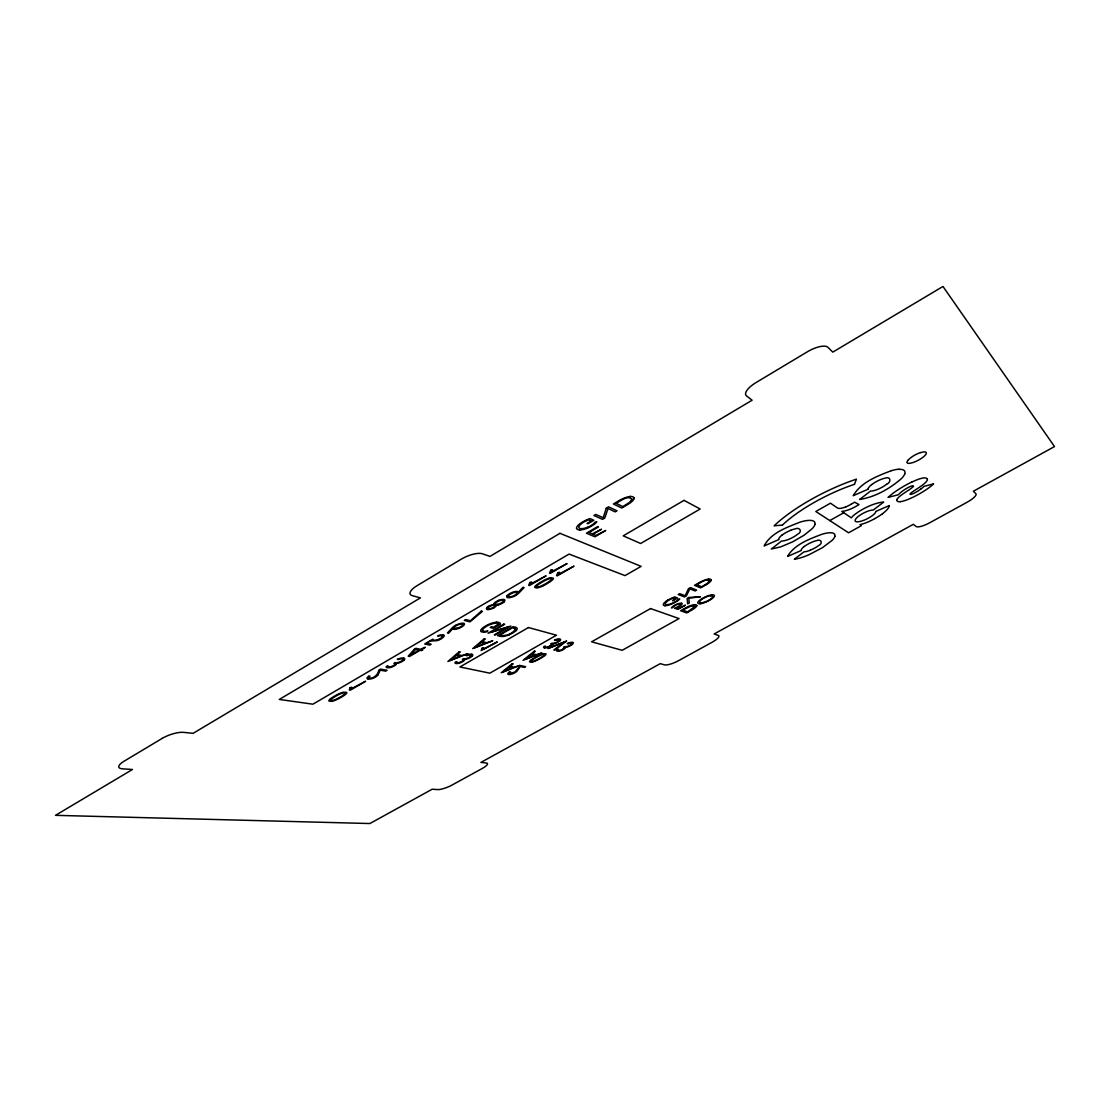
<?xml version="1.0" encoding="UTF-8"?>
<svg xmlns="http://www.w3.org/2000/svg" width="1110" height="1110" viewBox="0 0 1110 1110"><rect width="100%" height="100%" fill="white"/><g stroke="black" fill="none" stroke-linecap="round" stroke-linejoin="round"><path stroke-width="1.5" d="M518.301 592.296L518.287 592.019A6.382 2.067 -23.3 0 0 512.612 592.268A6.382 2.067 -23.3 0 0 506.757 596.125M787.698 556.124C794.857 544.205 809.676 538.947 822.135 534.188A23.601 6.493 -26.3 0 1 829.253 532.8A25.794 7.09 -26.3 0 1 834.789 536.366M854.436 484.376L856.434 479.173A79.046 22.505 -26.7 0 0 774.114 525.821L782.481 525.086M452.88 628.496L448.579 633.255L447.455 632.977L451.881 628.218A17.774 5.633 -22.7 0 1 453.324 626.859A7.784 2.484 -22.6 0 1 455.683 625.277M518.37 592.268L523.074 587.245L524.128 587.592L519.3 592.601A18.148 5.911 -23.2 0 1 517.773 594.003A7.867 2.553 -23.3 0 1 515.65 595.46M558.372 649.447L556.818 649.974A4.967 1.415 -23.6 0 0 556.596 650.502A5.592 1.596 -23.6 0 0 556.748 650.89L556.956 651.029A7.229 2.054 -23.6 0 0 557.373 651.168A5.175 1.471 -23.6 0 0 561.729 650.349M886.557 484.321C891.594 482.309 890.817 475.746 884.892 478.216A11.669 3.344 -27.3 0 0 880.785 479.492A12.099 3.455 -27.3 0 0 871.808 484.543M677.475 600.912L674.353 602.772A9.227 2.608 -24.8 0 1 671.855 603.965A9.005 2.553 -24.8 0 1 665.709 605.644M619.394 500.443L613.386 503.995L621.794 508.019L627.747 504.509A11.53 3.982 -25 0 0 634.254 498.099M667.665 600.302L668.484 599.816A13.944 3.94 -24.9 0 1 671.98 598.04A11.53 3.261 -24.9 0 1 674.713 596.902L677.572 597.999L672.563 600.815L675.49 598.637L672.105 598.498A10.809 3.053 -24.8 0 0 669.094 600.024L667.776 600.815A6.674 1.887 -24.8 0 0 666.721 601.578M851.092 504.287L852.66 503.371A13.223 3.788 -26.9 0 0 854.575 502.164L858.987 504.55A8.492 2.4 -26.9 0 1 857.6 505.438L856.004 506.354A14.569 4.135 -26.9 0 1 848.234 509.934A16.858 4.801 -26.9 0 1 841.838 511.419L851.301 517.843A15.276 4.218 -26.9 0 1 855.047 514.263A20.327 5.606 -26.9 0 1 862.248 509.559A21.617 5.952 -26.9 0 1 871.225 505.203A23.324 6.41 -26.9 0 1 883.685 502.095L873.209 510.059A12.182 3.344 -26.9 0 0 870.781 510.322A10.531 2.9 -26.9 0 0 866.841 511.571A10.975 3.025 -26.9 0 0 858.654 516.122A12.474 3.427 -26.9 0 0 855.505 521.423A12.474 3.427 -26.9 0 0 864.121 520.16A10.975 3.011 -26.9 0 0 872.377 515.595A10.739 2.955 -26.9 0 0 874.902 513.292A11.863 3.261 -26.9 0 0 875.651 511.71M699.522 582.486L694.471 585.331L700.646 587.87L705.641 585.053M829.794 520.576L843.642 512.82M691.461 610.236L686.66 612.928L680.583 610.722L685.425 608.002A9.199 2.525 -24.9 0 1 694.222 604.659M440.781 638.944C436.147 642.759 430.722 638.666 427.086 643.342L431.152 644.258L429.723 645.104L424.741 643.98L432.844 639.152A8.936 2.83 -22.4 0 0 434.093 640.179A4.856 1.54 -22.3 0 0 440.49 638.361A4.856 1.54 -22.3 0 0 441.738 635.586M542.762 585.955L543.609 585.539A23.033 7.506 -23.6 0 0 549.936 581.862A11.891 3.857 -23.7 0 0 552.253 580.086L552.461 579.878A6.604 2.137 -23.7 0 0 553.363 578.629A4.537 1.471 -23.8 0 0 553.377 578.213L550.671 577.699A6.493 2.095 -23.7 0 0 548.576 578.282L547.813 578.56A11.211 3.607 -23.7 0 0 544.968 579.822L544.552 580.03A23.615 7.562 -23.8 0 0 538.197 583.749A11.53 3.719 -23.7 0 0 535.852 585.525L535.658 585.733A6.715 2.164 -23.6 0 0 534.756 586.982A4.482 1.443 -23.6 0 0 534.756 587.398L536.602 587.995A4.495 1.457 -23.6 0 0 537.504 587.87A6.729 2.164 -23.6 0 0 539.973 587.148L540.362 587.01A11.211 3.621 -23.6 0 0 542.762 585.955M586.829 520.548L588.591 519.841L591.241 521.006L587.093 523.448L587.87 523.781L593.822 520.271L589.909 518.537A13.958 4.787 -24.5 0 0 586.579 519.896A16.872 5.786 -24.5 0 0 582.389 522.102L581.418 522.699A11.336 3.899 -24.5 0 0 579.351 524.17A10.781 3.705 -24.5 0 0 576.548 528.374M867.978 489.274L853.188 495.712C860.958 482.212 877.427 475.996 891.372 470.682M778.707 539.626L764.152 545.953C770.826 532.717 787.309 527.222 800.379 522.019A25.433 7.284 -26.3 0 1 808.26 520.423A27.542 7.881 -26.2 0 1 814.865 524.392M875.665 511.502L889.387 505.522M787.656 556.415L801.184 550.518A12.238 3.358 -26.3 0 1 801.961 548.631A10.503 2.886 -26.3 0 1 804.278 546.467M568.084 643.731L567.279 643.495L568.958 642.87A5.619 1.596 -23.7 0 1 571.678 642.329L572.191 642.343A7.548 2.151 -23.7 0 1 572.635 642.426M554.625 643.564L554.972 643.467A3.857 1.11 -23.6 0 0 556.027 643.092L557.497 642.399A6.563 1.901 -23.6 0 0 558.372 641.885L558.829 641.608A4.829 1.401 -23.6 0 0 559.565 641.053M498.348 604.853L499.139 604.617A5.12 1.651 -23.1 0 0 500.776 603.979L501.609 603.576A7.062 2.275 -23.1 0 0 502.705 602.966L502.955 602.799A5.162 1.665 -23.1 0 0 504.162 601.911M888.291 497.335L898.309 494.769A18.037 4.939 -27.4 0 1 902 491.466A14.777 4.051 -27.4 0 1 907.411 487.928A8.825 2.428 -27.4 0 1 910.991 486.236L911.643 486A3.08 0.846 -27.4 0 1 912.808 485.764L913.502 486.138A3.163 0.874 -27.4 0 1 913.239 486.721L910.755 488.691A58.136 16.511 -27.3 0 1 906.731 491.369L906.246 491.702A37.06 9.99 -27.4 0 0 902.208 494.45A14.541 3.968 -27.3 0 0 896.894 499.514M332.945 700.424L332.681 700.493A2.886 0.874 -21.1 0 1 331.751 700.646L330.78 700.493A2.9 0.888 -21.1 0 1 330.641 700.077A5.231 1.596 -21.1 0 1 331.044 699.48L331.488 699.05A11.364 3.441 -21.2 0 1 333.277 697.732A23.615 7.118 -21.3 0 1 337.94 694.999A11.142 3.385 -21.2 0 1 340.451 693.806L341.061 693.556A5.259 1.596 -21.2 0 1 342.754 693.001A2.928 0.888 -21.2 0 1 343.947 692.793L344.919 692.945A2.928 0.888 -21.2 0 1 345.057 693.361A5.148 1.568 -21.2 0 1 344.641 693.958L344.197 694.388A11.655 3.552 -21.1 0 1 342.435 695.692A22.547 6.91 -21 0 1 337.801 698.412A11.891 3.621 -21.1 0 1 335.262 699.605L334.665 699.855A5.37 1.637 -21.1 0 1 332.945 700.424M565.933 647.213L565.448 647.227A4.162 1.179 -23.6 0 1 565.281 648.004L565.156 648.157A3.705 1.054 -23.6 0 1 564.449 648.781L563.672 649.294A5.855 1.665 -23.6 0 1 562.881 649.738L562.423 649.974A4.274 1.221 -23.6 0 1 561.729 650.293M396.214 663.378L396.853 663.322A5.148 1.609 -21.8 0 0 398.601 662.989L398.989 662.878A4.232 1.318 -21.8 0 0 400.169 662.462L401.764 661.713A7.201 2.248 -21.8 0 0 402.68 661.158L403.152 660.852A5.3 1.651 -21.8 0 0 403.887 660.27M464.521 659.354L465.118 659.312A4.912 1.471 -22.6 0 0 466.727 658.993L467.088 658.882A4.024 1.207 -22.6 0 0 468.212 658.494L469.738 657.772A6.868 2.067 -22.6 0 0 470.64 657.245L471.098 656.94A5.051 1.512 -22.6 0 0 471.833 656.385M552.641 643.869L553.141 643.856A4.829 1.401 -23.6 0 0 554.611 643.509M483.78 632.2L481.546 631.867A10.17 3.163 -22.9 0 1 480.755 631.174A9.921 3.094 -22.9 0 1 482.906 627.76A10.156 3.163 -22.9 0 1 484.335 626.762L485.153 626.234A12.598 3.913 -23 0 1 486.513 625.471L486.971 625.221A10.309 3.205 -22.9 0 1 489.288 624.125A9.81 3.053 -22.9 0 1 496.503 622.197M368.673 676.254L370.019 676.267L369.352 676.795A4.398 1.36 -21.5 0 0 368.77 677.558L368.77 677.558A3.677 1.138 -21.5 0 0 368.909 678.085C373.668 679.029 378.066 674.561 378.912 670.079L380.563 669.108L387.057 670.329L385.656 671.148L380.272 670.149L378.316 674.242A31.635 9.796 -21.2 0 1 378.01 674.769M509.504 672.022L510.586 672.022L509.948 672.494A3.94 1.11 -23.1 0 0 509.31 673.187L509.254 673.312A3.302 0.93 -23.1 0 0 509.31 673.673L514.832 672.049L520.632 665.556L525.627 666.68L524.322 667.415L520.188 666.486L517.676 670.287A28.319 8.047 -22.9 0 1 517.385 670.69A7.451 2.109 -23.1 0 1 515.942 672.036A5.314 1.498 -23.1 0 1 514.263 673.048L513.555 673.409A4.176 1.179 -23.1 0 1 512.848 673.728A5.439 1.54 -23.1 0 1 508.491 674.491A5.453 1.54 -23.1 0 1 509.462 672.022M543.761 654.234L544.469 654.414A2.65 0.749 -23.4 0 1 544.455 654.817A4.662 1.332 -23.4 0 1 543.956 655.399L543.47 655.802A10.545 3.011 -23.4 0 1 541.694 657.023A20.382 5.855 -23.3 0 1 537.254 659.548A10.753 3.08 -23.3 0 1 534.909 660.658L534.354 660.88A4.87 1.387 -23.3 0 1 532.856 661.394L532.62 661.449A2.608 0.735 -23.3 0 1 531.856 661.56L531.135 661.394A2.636 0.749 -23.3 0 1 531.149 660.991A4.745 1.346 -23.3 0 1 531.662 660.408L532.148 660.006A10.295 2.928 -23.4 0 1 533.938 658.771A21.409 6.05 -23.4 0 1 538.405 656.232A10.101 2.872 -23.4 0 1 540.736 655.122L541.278 654.914A4.773 1.36 -23.4 0 1 542.776 654.4A2.65 0.749 -23.4 0 1 543.9 654.262M665.889 601.453A8.908 2.525 -24.8 0 0 663.28 604.645A9.366 2.65 -24.8 0 0 663.627 605.214L663.752 605.297A11.461 3.247 -24.9 0 0 664.266 605.519L664.696 605.602M443.195 634.92L440.628 634.948A6.757 2.137 -22.3 0 0 437.756 635.752L437.937 636.391A4.482 1.415 -22.3 0 1 439.99 635.78A4.232 1.346 -22.3 0 1 441.586 635.683M500.416 636.363L497.544 635.641L513.111 626.65L515.956 627.414M536.491 586.857L537.295 587.121A2.955 0.957 -23.6 0 0 538.17 587.024L538.433 586.954A5.508 1.776 -23.6 0 0 540.126 586.399L540.75 586.149A12.182 3.954 -23.6 0 0 543.4 584.887A23.102 7.534 -23.6 0 0 548.451 581.959A11.946 3.871 -23.7 0 0 550.477 580.488L551.004 580.003A5.272 1.707 -23.7 0 0 551.587 579.295A2.997 0.971 -23.8 0 0 551.615 578.768L550.824 578.504A2.997 0.971 -23.8 0 0 549.7 578.643A5.397 1.748 -23.7 0 0 548.007 579.198L547.396 579.434A11.419 3.677 -23.7 0 0 544.76 580.696A24.212 7.742 -23.8 0 0 539.682 583.652A11.641 3.746 -23.7 0 0 537.629 585.123L537.101 585.622A5.37 1.734 -23.7 0 0 536.519 586.33M681.817 603.285C683.427 606.06 673.839 607.323 678.723 608.391L685.397 605.172L677.919 609.362L674.561 608.28A7.839 2.192 -24.8 0 0 678.168 606.587A4.26 1.193 -24.8 0 0 680.152 603.993A4.26 1.193 -24.8 0 0 674.88 605.588M536.574 586.926L536.671 586.982A2.955 0.957 -23.6 0 1 536.671 586.385M552.6 643.897L552.655 643.98A4.232 1.221 -23.5 0 1 552.489 644.674L552.364 644.827A3.76 1.082 -23.5 0 1 551.656 645.465L550.851 645.992A5.952 1.72 -23.5 0 1 550.06 646.436L549.589 646.672A4.357 1.263 -23.5 0 1 548.895 646.991M463.175 659.645A8.186 2.456 -22.5 0 0 462.44 659.382L463.827 658.632A8.2 2.47 -22.7 0 0 464.84 658.716A4.829 1.457 -22.6 0 0 466.103 658.577A3.413 1.027 -22.6 0 0 467.587 658.147L468.795 657.592A5.037 1.512 -22.6 0 0 469.419 657.245A3.927 1.179 -22.6 0 0 470.446 656.523M463.147 659.659A4.107 1.235 -22.5 0 1 463.342 660.075M463.328 660.075A2.928 0.874 -22.6 0 1 462.579 660.936L462.148 661.241A4.551 1.36 -22.5 0 1 461.635 661.532A3.732 1.124 -22.5 0 1 456.987 662.601M456.931 662.628A3.788 1.138 -22.5 0 1 456.862 661.713L455.308 662.101A5.286 1.582 -22.5 0 0 455.044 662.823A5.952 1.79 -22.6 0 0 455.294 663.225L455.572 663.364A7.687 2.303 -22.6 0 0 456.071 663.489M456.141 663.447A5.494 1.651 -22.6 0 0 460.9 662.601A4.551 1.36 -22.5 0 0 461.621 662.212L462.107 661.962A6.23 1.873 -22.5 0 0 462.925 661.491L463.73 660.949A3.94 1.179 -22.6 0 0 464.41 660.297L464.521 660.145A4.426 1.318 -22.5 0 0 464.604 659.437M471.819 654.303A6.105 1.832 -22.6 0 1 471.958 656.371M471.875 654.276A8.02 2.414 -22.6 0 0 471.348 654.192L470.765 654.178A5.966 1.79 -22.6 0 0 467.74 654.775L465.936 655.441L466.908 655.677A4.079 1.221 -22.6 0 1 468.725 655.122A4.371 1.318 -22.6 0 1 470.168 654.983A5.051 1.512 -22.6 0 1 470.626 655.067M470.612 655.067A4.176 1.263 -22.6 0 1 470.473 656.523M483.849 632.2A8.755 2.72 -22.9 0 0 487.346 631.618L487.831 630.813A7.159 2.234 -22.9 0 1 485.667 631.271A7.021 2.192 -22.9 0 1 484.834 631.34L483.849 631.285A10.351 3.219 -23 0 1 483.211 631.146L482.725 630.91A7.34 2.289 -22.9 0 1 482.406 630.48M496.489 622.211A10.309 3.219 -22.9 0 1 498.071 622.28L498.612 622.377A15.387 4.787 -22.9 0 1 500.069 623.182A12.696 3.954 -22.9 0 1 500.36 624.167L493.256 628.288L490.273 627.497L491.675 626.692L493.756 627.233L498.418 623.931A11.919 3.705 -22.9 0 0 497.169 623.223L496.239 623.085A7.354 2.289 -23 0 0 495.088 623.126M482.6 630.411A8.533 2.65 -22.9 0 1 486.61 626.248A8.533 2.65 -22.9 0 1 494.991 623.223M509.115 634.878A10.156 3.094 -23.1 0 1 500.513 636.321M515.567 631.021A9.546 2.914 -23.1 0 1 509.101 634.781M515.872 627.455A10.198 3.108 -23.1 0 1 515.762 630.993M549.7 646.006A4.357 1.263 -23.5 0 0 550.199 645.729L550.629 645.437A2.803 0.805 -23.5 0 0 551.434 644.591A3.927 1.138 -23.5 0 0 551.323 644.175A7.825 2.262 -23.5 0 0 550.74 643.897L552.086 643.176A7.853 2.275 -23.6 0 0 552.974 643.273A4.62 1.332 -23.6 0 0 554.126 643.162A3.261 0.944 -23.6 0 0 555.513 642.745L556.679 642.204A4.815 1.387 -23.6 0 0 557.275 641.871A3.76 1.082 -23.6 0 0 558.302 641.178A3.996 1.152 -23.6 0 0 558.663 639.748A4.829 1.401 -23.6 0 0 558.288 639.665A4.176 1.207 -23.6 0 0 556.97 639.776M549.755 646.034A3.58 1.027 -23.5 0 1 545.399 647.005M545.343 647.033A3.621 1.054 -23.5 0 1 545.412 646.131L543.969 646.492A5.051 1.457 -23.5 0 0 543.622 647.199A5.689 1.637 -23.5 0 0 543.789 647.602L544.011 647.74A7.354 2.123 -23.5 0 0 544.441 647.879M548.895 647.061A5.259 1.526 -23.5 0 1 544.51 647.838M559.676 641.039A5.841 1.693 -23.6 0 0 559.856 639.013A7.673 2.22 -23.6 0 0 559.454 638.902L558.927 638.874A5.703 1.651 -23.6 0 0 556.152 639.429L554.445 640.068L555.277 640.303A3.996 1.152 -23.6 0 1 557.123 639.818M564.185 647.519A7.687 2.192 -23.6 0 0 563.602 647.269L564.921 646.547A7.714 2.206 -23.7 0 0 565.795 646.644A4.537 1.29 -23.7 0 0 566.919 646.519A3.205 0.916 -23.7 0 0 568.278 646.117L569.416 645.59A4.731 1.346 -23.7 0 0 570.013 645.257A3.691 1.054 -23.7 0 0 571.026 644.577M564.171 647.532A3.871 1.096 -23.6 0 1 564.269 647.935A2.761 0.777 -23.6 0 1 563.464 648.767L563.034 649.045A4.274 1.221 -23.6 0 1 562.534 649.322M562.59 649.35A3.51 0.999 -23.6 0 1 559.065 650.46A3.51 0.999 -23.6 0 1 558.496 649.503M565.878 647.158A4.745 1.346 -23.7 0 0 567.376 646.866L567.723 646.825A3.788 1.082 -23.7 0 0 568.764 646.45L570.207 645.77A6.452 1.845 -23.7 0 0 571.081 645.271L571.525 644.993A4.745 1.346 -23.7 0 0 572.26 644.452A5.744 1.637 -23.7 0 0 572.58 642.454M571.053 644.577A3.927 1.124 -23.7 0 0 571.414 643.189A4.745 1.346 -23.7 0 0 571.039 643.092A4.107 1.165 -23.7 0 0 569.763 643.217M568.195 643.772A3.927 1.124 -23.7 0 1 569.902 643.245M579.892 529.942A10.906 3.746 -24.5 0 0 587.537 528.096A11.169 3.843 -24.5 0 0 590.548 526.639L594.238 524.308A9.685 3.33 -24.5 0 0 594.932 523.767A9.615 3.302 -24.5 0 0 596.805 521.797L594.932 522.269A7.867 2.706 -24.5 0 1 592.92 524.322L591.588 525.252A11.377 3.913 -24.5 0 1 590.367 525.973L589.105 526.653A8.061 2.775 -24.5 0 1 587.426 527.403M579.919 529.928A11.169 3.843 -24.5 0 1 578.574 529.803L578.005 529.65A13.875 4.773 -24.5 0 1 577.297 529.317L577.117 529.192A11.336 3.899 -24.5 0 1 576.576 528.374M586.829 520.534A13.07 4.482 -24.5 0 0 583.208 522.435L581.654 523.434A8.075 2.775 -24.5 0 0 580.433 524.392M587.426 527.319A9.38 3.219 -24.5 0 1 579.711 528.388A9.38 3.219 -24.5 0 1 580.586 524.378M630.383 496.517A10.836 3.746 -25 0 1 633.963 498.21M619.449 500.457A11.558 3.996 -25 0 1 630.549 496.378M368.09 679.001A6.077 1.873 -21.5 0 1 368.617 676.254M368.131 678.987A6.077 1.873 -21.5 0 0 373.293 678.196A4.662 1.443 -21.5 0 0 374.07 677.78L374.861 677.377A5.925 1.832 -21.5 0 0 376.623 676.267A8.311 2.567 -21.5 0 0 378.01 674.783M388.32 666.777A3.927 1.221 -21.8 0 0 393.37 665.667A4.773 1.485 -21.7 0 0 393.828 665.334L394.272 665.029A3.08 0.957 -21.8 0 0 394.993 664.127A4.315 1.346 -21.7 0 0 394.744 663.697A8.589 2.664 -21.7 0 0 393.925 663.405L395.354 662.615A8.616 2.692 -21.9 0 0 396.492 662.712A5.064 1.582 -21.8 0 0 397.866 662.559A3.58 1.124 -21.8 0 0 399.433 662.101L400.71 661.518A5.286 1.651 -21.8 0 0 401.334 661.158A4.121 1.29 -21.8 0 0 402.375 660.422A4.385 1.374 -21.8 0 0 402.389 658.91A5.3 1.651 -21.8 0 0 401.889 658.813A4.593 1.429 -21.8 0 0 400.308 658.965A4.287 1.332 -21.8 0 0 398.379 659.534L397.283 659.298L399.184 658.605A6.271 1.956 -21.8 0 1 402.43 657.98L403.096 657.994A8.422 2.622 -21.8 0 1 403.679 658.063M388.264 666.805A3.982 1.235 -21.8 0 1 388.07 665.847L386.308 666.416A5.55 1.72 -21.7 0 0 386.211 666.999A6.244 1.942 -21.8 0 0 386.53 667.415L386.849 667.568A8.075 2.511 -21.8 0 0 387.418 667.693A5.772 1.79 -21.8 0 0 392.635 666.763A4.773 1.485 -21.8 0 0 393.37 666.347L393.883 666.083A6.535 2.04 -21.7 0 0 394.716 665.598L395.535 665.029A4.135 1.29 -21.8 0 0 396.214 664.349L396.312 664.196A4.648 1.443 -21.8 0 0 396.312 663.461M403.624 658.105A6.41 1.998 -21.8 0 1 404.026 660.242M443.362 634.823A6.757 2.137 -22.3 0 1 440.823 638.958M455.766 625.318A6.438 2.054 -22.6 0 1 463.994 623.376A6.438 2.054 -22.6 0 1 460.539 627.594A6.438 2.054 -22.6 0 1 452.755 628.995M515.734 595.487A6.688 2.164 -23.3 0 1 509.018 597.735A6.688 2.164 -23.3 0 1 507.02 596.056M498.445 604.825A5.12 1.651 -23.1 0 1 496.753 605.116L496.35 605.158A4.731 1.526 -23 0 1 494.116 607.628M498.779 600.385A6.577 2.123 -23.1 0 1 504.162 599.539A6.577 2.123 -23.1 0 1 503.982 601.925M498.779 600.302A5.162 1.665 -23.1 0 0 497.113 601.079L496.836 601.231A5.633 1.818 -23.1 0 0 493.825 604.506M488.844 606.254A4.731 1.526 -23 0 1 493.936 604.45M487.193 607.364A5.411 1.734 -23 0 1 488.788 606.24M487.318 607.35A5.689 1.832 -23 0 0 487.165 609.515A5.689 1.832 -23 0 0 492.243 608.571A5.411 1.734 -23 0 0 494.144 607.642M711.343 580.128A9.504 2.706 -25.2 0 1 705.613 585.039M708.471 579.156A8.936 2.539 -25.2 0 1 711.108 580.211M699.55 582.5A9.546 2.706 -25.2 0 1 708.61 579.045M677.53 600.871A7.95 2.248 -24.9 0 0 679.736 598.97L678.224 599.4A6.507 1.845 -24.8 0 1 676.448 600.982L675.31 601.717A9.393 2.664 -24.8 0 1 674.283 602.3L673.229 602.841A6.66 1.887 -24.8 0 1 671.841 603.465A7.756 2.192 -24.8 0 1 665.736 604.52A7.756 2.192 -24.8 0 1 666.846 601.551M665.5 605.699A9.227 2.608 -24.8 0 1 664.474 605.671M666.069 601.259A9.366 2.65 -24.8 0 1 667.832 600.094M674.949 605.616A3.705 1.041 -24.8 0 0 673.631 606.56A3.927 1.096 -24.9 0 0 673.062 607.364L671.481 607.989A5.772 1.609 -24.9 0 1 672.313 606.865L674.727 605.227A5.772 1.609 -24.9 0 1 681.734 603.313M710.636 595.82A7.839 2.164 -25.1 0 1 711.121 598.776M710.969 598.803A6.507 1.79 -25.1 0 1 709.928 599.525L707.264 601.023A6.507 1.79 -25.1 0 1 705.904 601.62M705.918 601.564A7.576 2.081 -25.1 0 1 700.063 602.633A7.576 2.081 -25.1 0 1 701.298 599.747A6.521 1.79 -25.1 0 1 702.214 599.025L704.905 597.527A6.521 1.79 -25.1 0 1 706.265 596.916A7.007 1.929 -25.1 0 1 710.788 595.709M711.926 594.821A9.005 2.484 -25.1 0 1 713.175 594.849L713.383 594.877A10.961 3.025 -25.1 0 1 714.035 595.154L714.146 595.237A9.005 2.484 -25.1 0 1 714.382 595.682A8.797 2.428 -25.1 0 1 711.982 598.72A9.019 2.484 -25.1 0 1 709.956 600.052A10.489 2.886 -25.1 0 1 708.346 600.94A9.019 2.484 -25.1 0 1 700.077 603.771M712.176 594.78A9.019 2.484 -25.1 0 0 703.851 597.624A10.476 2.886 -25.1 0 0 702.172 598.498A9.019 2.484 -25.1 0 0 700.202 599.858A8.797 2.428 -25.1 0 0 697.76 602.883A9.005 2.484 -25.1 0 0 698.037 603.313L698.148 603.396A10.975 3.025 -25.1 0 0 698.814 603.66L699.023 603.687A9.005 2.484 -25.1 0 0 700.271 603.701M696.913 605.588A9.171 2.525 -24.9 0 1 691.433 610.222M694.083 604.756A8.616 2.373 -24.9 0 1 696.678 605.685M815.004 524.336A25.003 7.146 -26.3 0 1 812.173 528.707L804.042 535.242L792.498 541.902L780.746 546.869L771.284 549.048L781.495 541.042A11.905 3.399 -26.2 0 0 788.613 539.391A11.738 3.358 -26.2 0 0 797.382 534.409C802.821 531.912 800.005 526.529 794.746 528.998A11.336 3.247 -26.2 0 0 790.625 530.316M778.734 539.446A12.196 3.496 -26.2 0 1 781.842 535.187M781.981 535.173A11.752 3.372 -26.2 0 1 790.611 530.344M874.888 518.55A18.939 5.189 -26.9 0 1 866.535 522.588A19.73 5.411 -26.9 0 1 860.042 524.614L861.304 525.71L848.581 532.786L815.808 511.488L830.488 503.191L837.578 508.061A13.098 3.746 -26.9 0 0 839.091 508.394A11.419 3.274 -26.9 0 0 841.588 508.172A11.766 3.372 -26.9 0 0 845.764 506.868M882.547 513.708A22.103 6.063 -26.9 0 1 874.902 518.55M882.505 513.708A21.506 5.897 -26.9 0 0 887.598 509.046A25.128 6.896 -26.9 0 0 889.346 505.674M904.817 473.859A25.724 7.354 -27.3 0 1 901.417 478.604C889.609 488.816 875.152 497.044 859.584 499.5L870.531 491.05A12.21 3.496 -27.3 0 0 877.399 489.496A12.085 3.455 -27.3 0 0 886.501 484.335M898.947 469.336A28.333 8.103 -27.3 0 1 904.678 473.914M891.399 470.654A26.168 7.493 -27.3 0 1 899.086 469.225M868.034 489.149A12.557 3.594 -27.3 0 1 871.683 484.557M834.9 536.324A23.213 6.369 -26.3 0 1 832.167 540.32L822.538 547.605L809.204 554.625A23.879 6.563 -26.3 0 1 794.344 559.218L804.015 551.823A11.003 3.025 -26.3 0 0 810.258 550.255M804.348 546.467A10.947 3.011 -26.3 0 1 812.409 541.999A10.531 2.9 -26.3 0 1 816.225 540.736C821.095 538.336 823.481 543.414 818.5 545.634A10.933 2.997 -26.3 0 1 810.272 550.185M850.968 504.342A12.487 3.58 -26.9 0 1 845.751 506.923M782.383 525.099A69.403 19.716 -26.7 0 1 854.478 484.321M920.787 452.63A11.877 3.427 -27.8 0 1 922.063 452.269L922.466 452.172A9.782 2.817 -27.8 0 1 925.587 452.103L925.74 452.2A12.154 3.496 -27.8 0 1 926.226 452.658L926.281 452.797A9.851 2.83 -27.8 0 1 925.171 455.239A11.835 3.413 -27.8 0 1 924.644 455.78A10.698 3.08 -27.8 0 1 919.982 459.262A10.753 3.094 -27.8 0 1 915.472 461.566A11.71 3.372 -27.8 0 1 911.726 462.884A10.184 2.928 -27.8 0 1 908.327 459.873M920.703 452.519A10.698 3.08 -27.8 0 0 914.793 455.086A11.322 3.261 -27.8 0 0 908.396 459.845M920.745 489.163A18.051 4.953 -27.4 0 0 924.047 486.346L933.593 483.863A23.352 6.396 -27.4 0 1 927.044 489.08A34.507 9.504 -27.4 0 1 918.247 494.505A28.125 7.714 -27.4 0 1 911.99 497.696A21.34 5.841 -27.4 0 1 905.788 500.277A15.734 4.301 -27.3 0 1 900.571 501.623M920.634 489.177A11.377 3.108 -27.4 0 1 912.448 493.936L911.629 494.2A2.858 0.777 -27.4 0 1 910.575 494.394L910.283 494.338A4.26 1.165 -27.4 0 1 910.089 494.2L910.089 494.2A2.733 0.749 -27.4 0 1 910.38 493.464L912.24 492.021A47.203 12.557 -27.5 0 1 914.959 490.204L916.735 489.052A37.254 10.392 -27.4 0 0 921.147 486.069A19.827 5.481 -27.4 0 0 924.921 483.072A13.875 3.829 -27.5 0 0 927.128 480.477A12.973 3.58 -27.5 0 0 926.947 478.646M926.919 478.66A15.942 4.398 -27.4 0 0 923.77 477.91A15.443 4.26 -27.4 0 0 918.275 479.34A21.007 5.772 -27.4 0 0 911.754 482.087M911.74 482.059A34.271 9.352 -27.4 0 0 895.312 491.647A24.753 6.785 -27.3 0 0 888.222 497.349M896.936 499.5A12.765 3.483 -27.3 0 0 897.324 501.11A14.763 4.024 -27.3 0 0 900.487 501.692M515.47 629.19C512.667 633.699 505.341 636.765 499.833 635.045L512.57 627.691L515.47 629.19M695.068 606.337L687.589 611.901L682.622 610.084L690.961 606.06L695.068 606.337M631.937 499.167L629.592 502.344L622.863 506.59L615.994 503.288C620.032 501.498 627.871 494.741 631.937 499.167M709.429 580.891L707.431 583.305L701.617 586.774L696.581 584.692C700.063 583.388 705.78 578.144 709.429 580.891M349.9 687.742L349.359 690.045L350.302 690.198L365.634 681.235L351.162 688.894L351.634 687.215L349.9 687.742M606.282 508.2L603.202 517.732L595.765 514.416L593.933 515.498L602.536 519.369L604.797 518.037L608.016 508.519L615.217 511.89L617.035 510.822L608.585 506.84L606.282 508.2M482.115 648.212L481.143 650.571L497.238 641.941L482.975 649.433L483.738 647.713L482.115 648.212M529.858 582.5L528.637 585.275L529.442 585.539L546.092 575.812L530.622 584.027L531.579 582.001L529.858 582.5M550.782 570.262L549.492 573.093L550.269 573.37L567.085 563.561L551.504 571.83L552.516 569.763L550.782 570.262M557.858 572.774L556.554 575.577L557.317 575.854L573.995 566.128L558.552 574.328L559.565 572.274L557.858 572.774M688.533 588.688L685.148 595.737L679.695 593.656L678.168 594.516L684.454 596.958L686.355 595.89L689.837 588.841L695.124 590.964L696.65 590.104L690.448 587.592L688.533 588.688M414.363 649.239L408.175 656.204L409.493 656.482L420.024 650.335L421.453 650.64L422.854 649.822L421.425 649.516L425.241 647.283L420.454 649.308L415.931 648.323L414.363 649.239M415.57 649.364L410.284 655.219L419.053 650.127L415.57 649.364M329.656 699.508L329.49 699.688A6.563 1.984 -21.1 0 0 328.893 700.729A4.371 1.332 -21.1 0 0 329.018 701.062L331.252 701.381A4.398 1.332 -21.1 0 0 332.223 701.215A6.563 1.998 -21.1 0 0 334.721 700.452L335.095 700.313A10.933 3.33 -21.1 0 0 337.426 699.3L338.231 698.912A22.491 6.882 -21 0 0 344.045 695.512A11.599 3.538 -21.1 0 0 346.056 693.93L346.209 693.75A6.438 1.956 -21.2 0 0 346.806 692.696A4.426 1.346 -21.2 0 0 346.695 692.376L343.517 692.182A6.327 1.929 -21.2 0 0 341.394 692.806L340.631 693.084A10.933 3.316 -21.2 0 0 337.898 694.291L337.495 694.499A23.046 6.951 -21.2 0 0 331.654 697.913A11.253 3.413 -21.1 0 0 329.642 699.508M530.566 660.408L530.386 660.575A5.939 1.693 -23.3 0 0 529.595 661.574A3.954 1.124 -23.3 0 0 529.595 661.907L531.232 662.281A3.982 1.138 -23.3 0 0 532.037 662.143A5.939 1.693 -23.3 0 0 534.229 661.463L534.562 661.338A9.893 2.83 -23.3 0 0 536.685 660.408L537.434 660.048A20.327 5.841 -23.3 0 0 543.012 656.884A10.503 2.997 -23.4 0 0 545.052 655.399L545.232 655.233A5.827 1.665 -23.4 0 0 546.023 654.22A3.996 1.138 -23.4 0 0 546.023 653.901L543.622 653.623A5.73 1.637 -23.4 0 0 541.777 654.178L541.097 654.428A9.907 2.817 -23.4 0 0 538.6 655.538L538.225 655.732A20.896 5.911 -23.4 0 0 532.62 658.91A10.184 2.9 -23.4 0 0 530.552 660.408M481.31 611.097L470.432 620.767L465.812 619.546L464.355 620.407L469.946 621.877L482.378 611.388L481.31 611.097M459.276 651.75L447.899 661.463L467.934 653.693L461.913 655.566L457.237 654.525L460.289 651.972L459.276 651.75M484.307 638.75L472.693 648.601L492.743 640.831L486.749 642.69L482.184 641.58L485.292 638.999L484.307 638.75M456.154 655.441L450.05 660.561L460.15 656.315L456.154 655.441M481.088 642.496L474.844 647.699L484.973 643.439L481.088 642.496M512.307 663.683L501.207 672.729L519.952 665.403L514.36 667.165L510.239 666.264L513.195 663.877L512.307 663.683M534.396 651.112L523.074 660.297L541.86 652.957L536.283 654.72L532.245 653.748L535.27 651.334L534.396 651.112M509.185 667.096L503.219 671.869L512.709 667.873L509.185 667.096M531.163 654.595L525.099 659.451L534.618 655.427L531.163 654.595M566.53 641.081L554.695 650.183L553.862 649.974L564.213 642.079L548.062 648.49L566.53 641.081M162.226 738.372L123.862 761.349A15.831 4.759 -18.8 0 0 122.558 768.828L132.465 769.48L55.5 815.337L369.88 823.537L432.192 789.224L437.687 789.585A11.336 2.692 -22.4 0 0 452.089 785.02L482.226 768.481A11.391 2.733 -22.6 0 0 486.152 762.945L480.894 762.417L660.214 663.669L664.543 664.862A11.849 2.983 -24.5 0 0 678.71 660.589L712.051 642.288A11.946 3.025 -24.9 0 0 718.17 635.364L714.146 633.976L913.308 524.322L916.152 526.515A12.751 3.261 -27.1 0 0 929.972 522.63L967.046 502.275A12.918 3.288 -27.5 0 0 975.843 493.686L973.373 491.244L1054.5 446.567L942.973 286.463L832.778 352.134L827.935 347.333A18.079 6.604 -28.3 0 0 807.386 351.787L756.104 382.52A17.774 6.507 -27.5 0 0 746.572 395.951L752.108 400.21L489.996 556.401L482.434 553.793A16.497 5.786 -22.9 0 0 461.316 559.149L417.193 585.594A16.359 5.661 -22.2 0 0 412.337 595.668L420.399 597.888L193.112 733.335L183.58 732.364A15.873 4.87 -19.2 0 0 162.226 738.372M559.967 533.327L279.276 699.439L312.909 704.198L569.069 554.084L625.013 575.618L641.122 566.364L559.967 533.327M597.638 526.639L586.441 533.23L594.946 536.81L605.741 530.483L595.959 535.45L593.045 534.215L601.509 529.248L592.296 533.896L589.008 532.509L598.401 526.972L597.638 526.639M684.038 500.374L623.21 535.839L640.637 543.498L700.188 509.004L684.038 500.374M503.773 624.125L488.067 633.227L507.617 627.136L494.338 634.823L495.226 635.045L510.836 626.026L491.175 632.187L504.662 624.361L503.773 624.125M528.485 627.538L459.915 666.957L489.843 673.173L556.485 635.211L528.485 627.538M650.557 608.571L591.602 641.802L622.155 650.307L679.029 618.575L650.557 608.571M688.741 597.499L687.145 598.401L687.645 603.909L689.268 603.008L688.797 598.235L700.507 596.708L688.741 597.499M456.834 628.274A4.593 1.471 -22.6 0 0 462.745 624.458A4.593 1.471 -22.6 0 0 455.905 625.915A4.593 1.471 -22.6 0 0 456.834 628.274M511.072 596.681A4.648 1.498 -23.3 0 0 516.982 592.74A4.648 1.498 -23.3 0 0 510.087 594.266A4.648 1.498 -23.3 0 0 511.072 596.681M497.766 604.353A4.426 1.429 -23.1 0 0 503.44 600.621A4.426 1.429 -23.1 0 0 496.864 602.05A4.426 1.429 -23.1 0 0 497.766 604.353M490.065 608.668A3.732 1.193 -23 0 0 494.88 605.533A3.732 1.193 -23 0 0 489.385 606.698A3.732 1.193 -23 0 0 490.065 608.668"/></g></svg>
